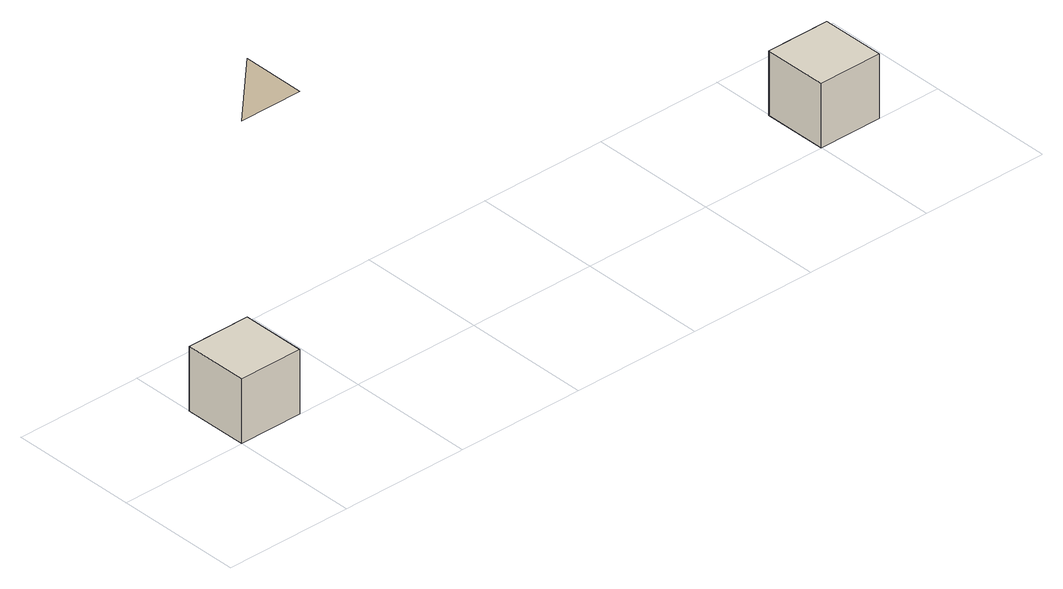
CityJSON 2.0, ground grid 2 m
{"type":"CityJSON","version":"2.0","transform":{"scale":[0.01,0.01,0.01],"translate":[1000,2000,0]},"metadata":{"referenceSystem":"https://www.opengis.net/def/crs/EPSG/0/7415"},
"CityObjects":{
"building1":{"type":"Building","attributes":{"measuredHeight":5},"children":["building1-1","building1-2","building1-3"]},
"building1-1":{"type":"BuildingPart","parents":["building1"],"geometry":[{"type":"Solid","lod":"1","boundaries":[[[[0,1,2,3]],[[4,5,6,7]],[[0,4,7,1]],[[2,6,5,3]],[[3,5,4,0]],[[1,7,6,2]]]]}]},
"building1-2":{"type":"BuildingPart","parents":["building1"],"geometry":[{"type":"Solid","lod":"1","boundaries":[[[[8,9,10,11]],[[12,13,14,15]],[[8,12,15,9]],[[10,14,13,11]],[[11,13,12,8]],[[9,15,14,10]]]]}]},
"building1-3":{"type":"BuildingInstallation","parents":["building1"],"geometry":[{"type":"MultiSurface","lod":"2","boundaries":[[[16,17,18]]]}]}
},
"vertices":[
[0,0,0],[100,0,0],[100,100,0],[0,100,0],[0,0,100],[0,100,100],[100,100,100],[100,0,100],
[1000,0,0],[1100,0,0],[1100,100,0],[1000,100,0],[1000,0,100],[1000,100,100],[1100,100,100],[1100,0,100],
[0,0,500],[100,0,500],[100,100,500]
]}
